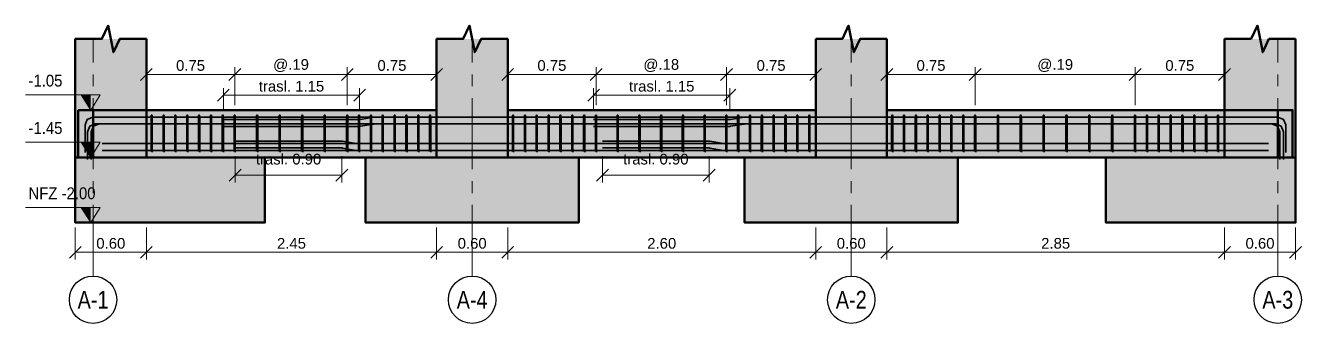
# Model space of a CAD drawing. Header units: metres. Extents: x -2 to 410, y -3 to 21.
# Drawn here: x 399.43 to 410.2, y -2.85 to -0.34 of the extents above; entities that cross this region are included whole.
import ezdxf
from ezdxf.enums import TextEntityAlignment as Align

# ---------------------------------------------------------------- set-up
doc = ezdxf.new("R2010")
doc.units = ezdxf.units.M
doc.linetypes.add('EJE50', pattern=[0.875, 0.6, -0.1, 0.075, -0.1])
for name, color, linetype, lineweight in [('E-ACERO', 1, 'Continuous', 35), ('E-CORTE', 7, 'Continuous', 50), ('E-CORTE-ACH', 254, 'Continuous', 0), ('E-COTA', 7, 'Continuous', 13), ('E-EJES', 1, 'Continuous', 18), ('E-EJES-ID', 7, 'Continuous', 25), ('E-NIVEL', 7, 'Continuous', 18)]:
    doc.layers.add(name, color=color, linetype=linetype, lineweight=lineweight)
doc.styles.add('ARIAL', font='arial.ttf')
doc.dimstyles.new('COTA50', dxfattribs={"dimtxt": 0.09, "dimasz": 0.06, "dimexe": 0.06, "dimexo": 0.04, "dimgap": 0.03, "dimtad": 1, "dimzin": 0, "dimdsep": 46, "dimtxsty": 'ARIAL', "dimtsz": 0.05, "dimcen": 2.5, "dimclrd": 7, "dimclre": 7, "dimclrt": 7, "dimazin": 3, "dimtfac": 1, "dimtmove": 2, "dimatfit": 3, "dimlwd": 13, "dimlwe": 13})

msp = doc.modelspace()

# ---------------------------------------------------------------- hatches: boundary and pattern name
at = {"layer": 'E-CORTE-ACH'}
for points in [[(400.45, -1.45), (400.3, -1.45), (400, -1.45), (399.85, -1.45), (399.85, -0.45), (400.45, -0.45), (400.45, -0.725)], [(402.9, -0.725), (402.9, -0.45), (403.5, -0.45), (403.5, -0.725), (403.5, -1.45), (403.4205, -1.45), (403.0932, -1.45), (402.9795, -1.45), (402.9, -1.45)], [(406.1, -0.725), (406.1, -0.45), (406.7, -0.45), (406.7, -0.725), (406.7, -1.45), (406.6205, -1.45), (406.5068, -1.45), (406.1795, -1.45), (406.1, -1.45)], [(409.55, -0.725), (409.55, -0.45), (410.15, -0.45), (410.15, -1.0875), (410.15, -1.45), (410, -1.45), (409.7, -1.45), (409.55, -1.45)], [(399.875, -1.05), (400, -1.05), (400, -1.45), (399.875, -1.45)], [(400, -1.45), (400, -1.25), (400, -1.05), (401.45, -1.05), (402.9, -1.05), (402.9, -1.25), (402.9, -1.45), (401.45, -1.45)], [(403.5, -1.45), (403.5, -1.25), (403.5, -1.05), (404.8, -1.05), (406.1, -1.05), (406.1, -1.25), (406.1, -1.45), (404.8, -1.45)], [(406.7, -1.45), (406.7, -1.25), (406.7, -1.05), (408.35, -1.05), (410, -1.05), (410, -1.25), (410, -1.45), (408.35, -1.45)], [(410, -1.05), (410.125, -1.05), (410.125, -1.45), (410, -1.45)], [(399.85, -1.5016), (399.85, -1.45), (401.3, -1.45), (401.45, -1.45), (401.45, -1.9484), (401.45, -2), (401.3, -2), (399.85, -2)], [(402.3, -1.4958), (402.3, -1.45), (403.95, -1.45), (404.1, -1.45), (404.1, -1.9542), (404.1, -2), (403.95, -2), (402.3, -2)], [(405.5, -1.4958), (405.5, -1.45), (405.65, -1.45), (407.3, -1.45), (407.3, -1.9542), (407.3, -2), (405.65, -2), (405.5, -2)], [(408.55, -1.5016), (408.55, -1.45), (410, -1.45), (410.15, -1.45), (410.15, -1.9484), (410.15, -2), (410, -2), (408.55, -2)]]:
    msp.add_hatch(color=256, dxfattribs=at).paths.add_polyline_path(points)
at = {"layer": 'E-NIVEL'}
for points in [[(399.98, -1.05), (399.9, -0.922), (399.98, -0.922)], [(399.98, -1.45), (399.9, -1.322), (399.98, -1.322)], [(399.98, -2), (399.9, -1.872), (399.98, -1.872)]]:
    msp.add_hatch(color=7, dxfattribs=at).paths.add_polyline_path(points)

# ---------------------------------------------------------------- linework, layer by layer
at = {"layer": 'E-ACERO'}
for points in [[(399.9321, -1.409), (399.9321, -1.1757), (399.9516, -1.1286), (399.9988, -1.1091), (402.25, -1.1091)], [(399.9321, -1.409), (399.9321, -1.1757), (399.9516, -1.1286), (399.9988, -1.1091), (405.375, -1.1091)], [(399.9521, -1.467), (399.9521, -1.2337), (399.9716, -1.1866), (400.0188, -1.1671), (402.25, -1.1671)], [(399.9841, -1.467), (399.9841, -1.2337), (400.0036, -1.1866), (400.0508, -1.1671), (405.375, -1.1671)], [(400.5, -1.3107), (400.5, -1.1186), (400.4996, -1.1017), (400.4986, -1.0948), (400.4919, -1.0948), (400.4909, -1.1017), (400.4905, -1.1186), (400.4905, -1.3396)], [(400.6, -1.3107), (400.6, -1.1186), (400.5996, -1.1017), (400.5986, -1.0948), (400.5919, -1.0948), (400.5909, -1.1017), (400.5905, -1.1186), (400.5905, -1.3396)], [(400.7, -1.3107), (400.7, -1.1186), (400.6996, -1.1017), (400.6986, -1.0948), (400.6919, -1.0948), (400.6909, -1.1017), (400.6905, -1.1186), (400.6905, -1.3396)], [(400.8, -1.3107), (400.8, -1.1186), (400.7996, -1.1017), (400.7986, -1.0948), (400.7919, -1.0948), (400.7909, -1.1017), (400.7905, -1.1186), (400.7905, -1.3396)], [(400.9, -1.3107), (400.9, -1.1186), (400.8996, -1.1017), (400.8986, -1.0948), (400.8919, -1.0948), (400.8909, -1.1017), (400.8905, -1.1186), (400.8905, -1.3396)], [(401, -1.3107), (401, -1.1186), (400.9996, -1.1017), (400.9986, -1.0948), (400.9919, -1.0948), (400.9909, -1.1017), (400.9905, -1.1186), (400.9905, -1.3396)], [(401.1, -1.3107), (401.1, -1.1186), (401.0996, -1.1017), (401.0986, -1.0948), (401.0919, -1.0948), (401.0909, -1.1017), (401.0905, -1.1186), (401.0905, -1.3396)], [(401.1, -1.1301), (402.2445, -1.1301), (402.25, -1.1299), (402.2554, -1.1292), (402.3709, -1.11), (402.3763, -1.1093), (402.3818, -1.1091), (410.0012, -1.1091), (410.0484, -1.1286), (410.0679, -1.1757), (410.0679, -1.409)], [(401.1, -1.1881), (402.2445, -1.1881), (402.25, -1.1879), (402.2554, -1.1872), (402.3709, -1.168), (402.3763, -1.1673), (402.3818, -1.1671), (409.9812, -1.1671), (410.0284, -1.1866), (410.0479, -1.2337), (410.0479, -1.467)], [(401.2, -1.3107), (401.2, -1.1186), (401.1996, -1.1017), (401.1986, -1.0948), (401.1919, -1.0948), (401.1909, -1.1017), (401.1905, -1.1186), (401.1905, -1.3396)], [(401.39, -1.3107), (401.39, -1.1186), (401.3896, -1.1017), (401.3886, -1.0948), (401.3819, -1.0948), (401.3809, -1.1017), (401.3805, -1.1186), (401.3805, -1.3396)], [(401.58, -1.3107), (401.58, -1.1186), (401.5796, -1.1017), (401.5786, -1.0948), (401.5719, -1.0948), (401.5709, -1.1017), (401.5705, -1.1186), (401.5705, -1.3396)], [(401.77, -1.3107), (401.77, -1.1186), (401.7696, -1.1017), (401.7686, -1.0948), (401.7619, -1.0948), (401.7609, -1.1017), (401.7605, -1.1186), (401.7605, -1.3396)], [(401.96, -1.3107), (401.96, -1.1186), (401.9596, -1.1017), (401.9586, -1.0948), (401.9519, -1.0948), (401.9509, -1.1017), (401.9505, -1.1186), (401.9505, -1.3396)], [(402.15, -1.3107), (402.15, -1.1186), (402.1496, -1.1017), (402.1486, -1.0948), (402.1419, -1.0948), (402.1409, -1.1017), (402.1405, -1.1186), (402.1405, -1.3396)], [(402.25, -1.3107), (402.25, -1.1186), (402.2496, -1.1017), (402.2486, -1.0948), (402.2419, -1.0948), (402.2409, -1.1017), (402.2405, -1.1186), (402.2405, -1.3396)], [(402.35, -1.3107), (402.35, -1.1186), (402.3496, -1.1017), (402.3486, -1.0948), (402.3419, -1.0948), (402.3409, -1.1017), (402.3405, -1.1186), (402.3405, -1.3396)], [(402.45, -1.3107), (402.45, -1.1186), (402.4496, -1.1017), (402.4486, -1.0948), (402.4419, -1.0948), (402.4409, -1.1017), (402.4405, -1.1186), (402.4405, -1.3396)], [(402.55, -1.3107), (402.55, -1.1186), (402.5496, -1.1017), (402.5486, -1.0948), (402.5419, -1.0948), (402.5409, -1.1017), (402.5405, -1.1186), (402.5405, -1.3396)], [(402.65, -1.3107), (402.65, -1.1186), (402.6496, -1.1017), (402.6486, -1.0948), (402.6419, -1.0948), (402.6409, -1.1017), (402.6405, -1.1186), (402.6405, -1.3396)], [(402.75, -1.3107), (402.75, -1.1186), (402.7496, -1.1017), (402.7486, -1.0948), (402.7419, -1.0948), (402.7409, -1.1017), (402.7405, -1.1186), (402.7405, -1.3396)], [(402.85, -1.3107), (402.85, -1.1186), (402.8496, -1.1017), (402.8486, -1.0948), (402.8419, -1.0948), (402.8409, -1.1017), (402.8405, -1.1186), (402.8405, -1.3396)], [(403.55, -1.3107), (403.55, -1.1186), (403.5496, -1.1017), (403.5486, -1.0948), (403.5419, -1.0948), (403.5409, -1.1017), (403.5405, -1.1186), (403.5405, -1.3396)], [(403.65, -1.3107), (403.65, -1.1186), (403.6496, -1.1017), (403.6486, -1.0948), (403.6419, -1.0948), (403.6409, -1.1017), (403.6405, -1.1186), (403.6405, -1.3396)], [(403.75, -1.3107), (403.75, -1.1186), (403.7496, -1.1017), (403.7486, -1.0948), (403.7419, -1.0948), (403.7409, -1.1017), (403.7405, -1.1186), (403.7405, -1.3396)], [(403.85, -1.3107), (403.85, -1.1186), (403.8496, -1.1017), (403.8486, -1.0948), (403.8419, -1.0948), (403.8409, -1.1017), (403.8405, -1.1186), (403.8405, -1.3396)], [(403.95, -1.3107), (403.95, -1.1186), (403.9496, -1.1017), (403.9486, -1.0948), (403.9419, -1.0948), (403.9409, -1.1017), (403.9405, -1.1186), (403.9405, -1.3396)], [(404.05, -1.3107), (404.05, -1.1186), (404.0496, -1.1017), (404.0486, -1.0948), (404.0419, -1.0948), (404.0409, -1.1017), (404.0405, -1.1186), (404.0405, -1.3396)], [(404.15, -1.3107), (404.15, -1.1186), (404.1496, -1.1017), (404.1486, -1.0948), (404.1419, -1.0948), (404.1409, -1.1017), (404.1405, -1.1186), (404.1405, -1.3396)], [(404.225, -1.1301), (405.3695, -1.1301), (405.375, -1.1299), (405.3804, -1.1292), (405.4959, -1.11), (405.5013, -1.1093), (405.5068, -1.1091), (410.0012, -1.1091), (410.0484, -1.1286), (410.0679, -1.1757), (410.0679, -1.409)], [(404.225, -1.1881), (405.3695, -1.1881), (405.375, -1.1879), (405.3804, -1.1872), (405.4959, -1.168), (405.5013, -1.1673), (405.5068, -1.1671), (409.9492, -1.1671), (409.9964, -1.1866), (410.0159, -1.2337), (410.0159, -1.467)], [(404.25, -1.3107), (404.25, -1.1186), (404.2496, -1.1017), (404.2486, -1.0948), (404.2419, -1.0948), (404.2409, -1.1017), (404.2405, -1.1186), (404.2405, -1.3396)], [(404.4333, -1.3107), (404.4333, -1.1186), (404.4329, -1.1017), (404.4319, -1.0948), (404.4252, -1.0948), (404.4242, -1.1017), (404.4238, -1.1186), (404.4238, -1.3396)], [(404.6167, -1.3107), (404.6167, -1.1186), (404.6163, -1.1017), (404.6153, -1.0948), (404.6086, -1.0948), (404.6076, -1.1017), (404.6071, -1.1186), (404.6071, -1.3396)], [(404.8, -1.3107), (404.8, -1.1186), (404.7996, -1.1017), (404.7986, -1.0948), (404.7919, -1.0948), (404.7909, -1.1017), (404.7905, -1.1186), (404.7905, -1.3396)], [(404.9833, -1.3107), (404.9833, -1.1186), (404.9829, -1.1017), (404.9819, -1.0948), (404.9752, -1.0948), (404.9742, -1.1017), (404.9738, -1.1186), (404.9738, -1.3396)], [(405.1667, -1.3107), (405.1667, -1.1186), (405.1663, -1.1017), (405.1653, -1.0948), (405.1586, -1.0948), (405.1576, -1.1017), (405.1571, -1.1186), (405.1571, -1.3396)], [(405.35, -1.3107), (405.35, -1.1186), (405.3496, -1.1017), (405.3486, -1.0948), (405.3419, -1.0948), (405.3409, -1.1017), (405.3405, -1.1186), (405.3405, -1.3396)], [(405.45, -1.3107), (405.45, -1.1186), (405.4496, -1.1017), (405.4486, -1.0948), (405.4419, -1.0948), (405.4409, -1.1017), (405.4405, -1.1186), (405.4405, -1.3396)], [(405.55, -1.3107), (405.55, -1.1186), (405.5496, -1.1017), (405.5486, -1.0948), (405.5419, -1.0948), (405.5409, -1.1017), (405.5405, -1.1186), (405.5405, -1.3396)], [(405.65, -1.3107), (405.65, -1.1186), (405.6496, -1.1017), (405.6486, -1.0948), (405.6419, -1.0948), (405.6409, -1.1017), (405.6405, -1.1186), (405.6405, -1.3396)], [(405.75, -1.3107), (405.75, -1.1186), (405.7496, -1.1017), (405.7486, -1.0948), (405.7419, -1.0948), (405.7409, -1.1017), (405.7405, -1.1186), (405.7405, -1.3396)], [(405.85, -1.3107), (405.85, -1.1186), (405.8496, -1.1017), (405.8486, -1.0948), (405.8419, -1.0948), (405.8409, -1.1017), (405.8405, -1.1186), (405.8405, -1.3396)], [(405.95, -1.3107), (405.95, -1.1186), (405.9496, -1.1017), (405.9486, -1.0948), (405.9419, -1.0948), (405.9409, -1.1017), (405.9405, -1.1186), (405.9405, -1.3396)], [(406.05, -1.3107), (406.05, -1.1186), (406.0496, -1.1017), (406.0486, -1.0948), (406.0419, -1.0948), (406.0409, -1.1017), (406.0405, -1.1186), (406.0405, -1.3396)], [(406.75, -1.3107), (406.75, -1.1186), (406.7496, -1.1017), (406.7486, -1.0948), (406.7419, -1.0948), (406.7409, -1.1017), (406.7405, -1.1186), (406.7405, -1.3396)], [(406.85, -1.3107), (406.85, -1.1186), (406.8496, -1.1017), (406.8486, -1.0948), (406.8419, -1.0948), (406.8409, -1.1017), (406.8405, -1.1186), (406.8405, -1.3396)], [(406.95, -1.3107), (406.95, -1.1186), (406.9496, -1.1017), (406.9486, -1.0948), (406.9419, -1.0948), (406.9409, -1.1017), (406.9405, -1.1186), (406.9405, -1.3396)], [(407.05, -1.3107), (407.05, -1.1186), (407.0496, -1.1017), (407.0486, -1.0948), (407.0419, -1.0948), (407.0409, -1.1017), (407.0405, -1.1186), (407.0405, -1.3396)], [(407.15, -1.3107), (407.15, -1.1186), (407.1496, -1.1017), (407.1486, -1.0948), (407.1419, -1.0948), (407.1409, -1.1017), (407.1405, -1.1186), (407.1405, -1.3396)], [(407.25, -1.3107), (407.25, -1.1186), (407.2496, -1.1017), (407.2486, -1.0948), (407.2419, -1.0948), (407.2409, -1.1017), (407.2405, -1.1186), (407.2405, -1.3396)], [(407.35, -1.3107), (407.35, -1.1186), (407.3496, -1.1017), (407.3486, -1.0948), (407.3419, -1.0948), (407.3409, -1.1017), (407.3405, -1.1186), (407.3405, -1.3396)], [(407.45, -1.3107), (407.45, -1.1186), (407.4496, -1.1017), (407.4486, -1.0948), (407.4419, -1.0948), (407.4409, -1.1017), (407.4405, -1.1186), (407.4405, -1.3396)], [(407.6429, -1.3107), (407.6429, -1.1186), (407.6424, -1.1017), (407.6414, -1.0948), (407.6347, -1.0948), (407.6337, -1.1017), (407.6333, -1.1186), (407.6333, -1.3396)], [(407.8357, -1.3107), (407.8357, -1.1186), (407.8353, -1.1017), (407.8343, -1.0948), (407.8276, -1.0948), (407.8266, -1.1017), (407.8262, -1.1186), (407.8262, -1.3396)], [(408.0286, -1.3107), (408.0286, -1.1186), (408.0282, -1.1017), (408.0272, -1.0948), (408.0205, -1.0948), (408.0195, -1.1017), (408.019, -1.1186), (408.019, -1.3396)], [(408.2214, -1.3107), (408.2214, -1.1186), (408.221, -1.1017), (408.22, -1.0948), (408.2133, -1.0948), (408.2123, -1.1017), (408.2119, -1.1186), (408.2119, -1.3396)], [(408.4143, -1.3107), (408.4143, -1.1186), (408.4139, -1.1017), (408.4129, -1.0948), (408.4062, -1.0948), (408.4052, -1.1017), (408.4048, -1.1186), (408.4048, -1.3396)], [(408.6071, -1.3107), (408.6071, -1.1186), (408.6067, -1.1017), (408.6057, -1.0948), (408.599, -1.0948), (408.598, -1.1017), (408.5976, -1.1186), (408.5976, -1.3396)], [(408.8, -1.3107), (408.8, -1.1186), (408.7996, -1.1017), (408.7986, -1.0948), (408.7919, -1.0948), (408.7909, -1.1017), (408.7905, -1.1186), (408.7905, -1.3396)], [(408.9, -1.3107), (408.9, -1.1186), (408.8996, -1.1017), (408.8986, -1.0948), (408.8919, -1.0948), (408.8909, -1.1017), (408.8905, -1.1186), (408.8905, -1.3396)], [(409, -1.3107), (409, -1.1186), (408.9996, -1.1017), (408.9986, -1.0948), (408.9919, -1.0948), (408.9909, -1.1017), (408.9905, -1.1186), (408.9905, -1.3396)], [(409.1, -1.3107), (409.1, -1.1186), (409.0996, -1.1017), (409.0986, -1.0948), (409.0919, -1.0948), (409.0909, -1.1017), (409.0905, -1.1186), (409.0905, -1.3396)], [(409.2, -1.3107), (409.2, -1.1186), (409.1996, -1.1017), (409.1986, -1.0948), (409.1919, -1.0948), (409.1909, -1.1017), (409.1905, -1.1186), (409.1905, -1.3396)], [(409.3, -1.3107), (409.3, -1.1186), (409.2996, -1.1017), (409.2986, -1.0948), (409.2919, -1.0948), (409.2909, -1.1017), (409.2905, -1.1186), (409.2905, -1.3396)], [(409.4, -1.3107), (409.4, -1.1186), (409.3996, -1.1017), (409.3986, -1.0948), (409.3919, -1.0948), (409.3909, -1.1017), (409.3905, -1.1186), (409.3905, -1.3396)], [(409.5, -1.3107), (409.5, -1.1186), (409.4996, -1.1017), (409.4986, -1.0948), (409.4919, -1.0948), (409.4909, -1.1017), (409.4905, -1.1186), (409.4905, -1.3396)], [(400.0772, -1.333), (405.2, -1.333)], [(400.0772, -1.333), (402.1, -1.333)], [(400.0772, -1.391), (402.1, -1.391)], [(400.0772, -1.391), (405.2, -1.391)], [(400.0772, -1.391), (402.1, -1.391)], [(400.4905, -1.3396), (400.4905, -1.3767)], [(400.4905, -1.3767), (400.4905, -1.3935)], [(400.4905, -1.3935), (400.4905, -1.3987)], [(400.5, -1.3107), (400.5, -1.3646)], [(400.5, -1.3646), (400.5, -1.3814)], [(400.5, -1.3814), (400.5, -1.3905)], [(400.5, -1.3905), (400.5, -1.3983)], [(400.5, -1.3983), (400.5, -1.4052)], [(400.5905, -1.3396), (400.5905, -1.3767)], [(400.5905, -1.3767), (400.5905, -1.3935)], [(400.5905, -1.3935), (400.5905, -1.3987)], [(400.6, -1.3107), (400.6, -1.3646)], [(400.6, -1.3646), (400.6, -1.3814)], [(400.6, -1.3814), (400.6, -1.3905)], [(400.6, -1.3905), (400.6, -1.3983)], [(400.6, -1.3983), (400.6, -1.4052)], [(400.6905, -1.3396), (400.6905, -1.3767)], [(400.6905, -1.3767), (400.6905, -1.3935)], [(400.6905, -1.3935), (400.6905, -1.3987)], [(400.7, -1.3107), (400.7, -1.3646)], [(400.7, -1.3646), (400.7, -1.3814)], [(400.7, -1.3814), (400.7, -1.3905)], [(400.7, -1.3905), (400.7, -1.3983)], [(400.7, -1.3983), (400.7, -1.4052)], [(400.7905, -1.3396), (400.7905, -1.3767)], [(400.7905, -1.3767), (400.7905, -1.3935)], [(400.7905, -1.3935), (400.7905, -1.3987)], [(400.8, -1.3107), (400.8, -1.3646)], [(400.8, -1.3646), (400.8, -1.3814)], [(400.8, -1.3814), (400.8, -1.3905)], [(400.8, -1.3905), (400.8, -1.3983)], [(400.8, -1.3983), (400.8, -1.4052)], [(400.8905, -1.3396), (400.8905, -1.3767)], [(400.8905, -1.3767), (400.8905, -1.3935)], [(400.8905, -1.3935), (400.8905, -1.3987)], [(400.9, -1.3107), (400.9, -1.3646)], [(400.9, -1.3646), (400.9, -1.3814)], [(400.9, -1.3814), (400.9, -1.3905)], [(400.9, -1.3905), (400.9, -1.3983)], [(400.9, -1.3983), (400.9, -1.4052)], [(400.9905, -1.3396), (400.9905, -1.3767)], [(400.9905, -1.3767), (400.9905, -1.3935)], [(400.9905, -1.3935), (400.9905, -1.3987)], [(401, -1.3107), (401, -1.3646)], [(401, -1.3646), (401, -1.3814)], [(401, -1.3814), (401, -1.3905)], [(401, -1.3905), (401, -1.3983)], [(401, -1.3983), (401, -1.4052)], [(401.0905, -1.3396), (401.0905, -1.3767)], [(401.0905, -1.3767), (401.0905, -1.3935)], [(401.0905, -1.3935), (401.0905, -1.3987)], [(401.1, -1.3107), (401.1, -1.3646)], [(401.1, -1.3646), (401.1, -1.3814)], [(401.1, -1.3814), (401.1, -1.3905)], [(401.1, -1.3905), (401.1, -1.3983)], [(401.1, -1.3983), (401.1, -1.4052)], [(401.1905, -1.3396), (401.1905, -1.3767)], [(401.1905, -1.3767), (401.1905, -1.3935)], [(401.1905, -1.3935), (401.1905, -1.3987)], [(401.2, -1.3107), (401.2, -1.3646)], [(401.2, -1.3119), (402.0945, -1.3119), (402.1, -1.3121), (402.1054, -1.3128), (402.2209, -1.332), (402.2263, -1.3327), (402.2318, -1.333), (409.9228, -1.333)], [(401.2, -1.3646), (401.2, -1.3814)], [(401.2, -1.3699), (402.0945, -1.3699), (402.1, -1.3701), (402.1054, -1.3708), (402.2209, -1.39), (402.2263, -1.3907), (402.2318, -1.391), (409.9228, -1.391)], [(401.2, -1.3699), (402.0945, -1.3699), (402.1, -1.3701), (402.1054, -1.3708), (402.2209, -1.39), (402.2263, -1.3907), (402.2318, -1.391), (409.9228, -1.391)], [(401.2, -1.3814), (401.2, -1.3905)], [(401.2, -1.3905), (401.2, -1.3983)], [(401.2, -1.3983), (401.2, -1.4052)], [(401.3805, -1.3396), (401.3805, -1.3767)], [(401.3805, -1.3767), (401.3805, -1.3935)], [(401.3805, -1.3935), (401.3805, -1.3987)], [(401.39, -1.3107), (401.39, -1.3646)], [(401.39, -1.3646), (401.39, -1.3814)], [(401.39, -1.3814), (401.39, -1.3905)], [(401.39, -1.3905), (401.39, -1.3983)], [(401.39, -1.3983), (401.39, -1.4052)], [(401.5705, -1.3396), (401.5705, -1.3767)], [(401.5705, -1.3767), (401.5705, -1.3935)], [(401.5705, -1.3935), (401.5705, -1.3987)], [(401.58, -1.3107), (401.58, -1.3646)], [(401.58, -1.3646), (401.58, -1.3814)], [(401.58, -1.3814), (401.58, -1.3905)], [(401.58, -1.3905), (401.58, -1.3983)], [(401.58, -1.3983), (401.58, -1.4052)], [(401.7605, -1.3396), (401.7605, -1.3767)], [(401.7605, -1.3767), (401.7605, -1.3935)], [(401.7605, -1.3935), (401.7605, -1.3987)], [(401.77, -1.3107), (401.77, -1.3646)], [(401.77, -1.3646), (401.77, -1.3814)], [(401.77, -1.3814), (401.77, -1.3905)], [(401.77, -1.3905), (401.77, -1.3983)], [(401.77, -1.3983), (401.77, -1.4052)], [(401.9505, -1.3396), (401.9505, -1.3767)], [(401.9505, -1.3767), (401.9505, -1.3935)], [(401.9505, -1.3935), (401.9505, -1.3987)], [(401.96, -1.3107), (401.96, -1.3646)], [(401.96, -1.3646), (401.96, -1.3814)], [(401.96, -1.3814), (401.96, -1.3905)], [(401.96, -1.3905), (401.96, -1.3983)], [(401.96, -1.3983), (401.96, -1.4052)], [(402.1405, -1.3396), (402.1405, -1.3767)], [(402.1405, -1.3767), (402.1405, -1.3935)], [(402.1405, -1.3935), (402.1405, -1.3987)], [(402.15, -1.3107), (402.15, -1.3646)], [(402.15, -1.3646), (402.15, -1.3814)], [(402.15, -1.3814), (402.15, -1.3905)], [(402.15, -1.3905), (402.15, -1.3983)], [(402.15, -1.3983), (402.15, -1.4052)], [(402.2405, -1.3396), (402.2405, -1.3767)], [(402.2405, -1.3767), (402.2405, -1.3935)], [(402.2405, -1.3935), (402.2405, -1.3987)], [(402.25, -1.3107), (402.25, -1.3646)], [(402.25, -1.3646), (402.25, -1.3814)], [(402.25, -1.3814), (402.25, -1.3905)], [(402.25, -1.3905), (402.25, -1.3983)], [(402.25, -1.3983), (402.25, -1.4052)], [(402.3405, -1.3396), (402.3405, -1.3767)], [(402.3405, -1.3767), (402.3405, -1.3935)], [(402.3405, -1.3935), (402.3405, -1.3987)], [(402.35, -1.3107), (402.35, -1.3646)], [(402.35, -1.3646), (402.35, -1.3814)], [(402.35, -1.3814), (402.35, -1.3905)], [(402.35, -1.3905), (402.35, -1.3983)], [(402.35, -1.3983), (402.35, -1.4052)], [(402.4405, -1.3396), (402.4405, -1.3767)], [(402.4405, -1.3767), (402.4405, -1.3935)], [(402.4405, -1.3935), (402.4405, -1.3987)], [(402.45, -1.3107), (402.45, -1.3646)], [(402.45, -1.3646), (402.45, -1.3814)], [(402.45, -1.3814), (402.45, -1.3905)], [(402.45, -1.3905), (402.45, -1.3983)], [(402.45, -1.3983), (402.45, -1.4052)], [(402.5405, -1.3396), (402.5405, -1.3767)], [(402.5405, -1.3767), (402.5405, -1.3935)], [(402.5405, -1.3935), (402.5405, -1.3987)], [(402.55, -1.3107), (402.55, -1.3646)], [(402.55, -1.3646), (402.55, -1.3814)], [(402.55, -1.3814), (402.55, -1.3905)], [(402.55, -1.3905), (402.55, -1.3983)], [(402.55, -1.3983), (402.55, -1.4052)], [(402.6405, -1.3396), (402.6405, -1.3767)], [(402.6405, -1.3767), (402.6405, -1.3935)], [(402.6405, -1.3935), (402.6405, -1.3987)], [(402.65, -1.3107), (402.65, -1.3646)], [(402.65, -1.3646), (402.65, -1.3814)], [(402.65, -1.3814), (402.65, -1.3905)], [(402.65, -1.3905), (402.65, -1.3983)], [(402.65, -1.3983), (402.65, -1.4052)], [(402.7405, -1.3396), (402.7405, -1.3767)], [(402.7405, -1.3767), (402.7405, -1.3935)], [(402.7405, -1.3935), (402.7405, -1.3987)], [(402.75, -1.3107), (402.75, -1.3646)], [(402.75, -1.3646), (402.75, -1.3814)], [(402.75, -1.3814), (402.75, -1.3905)], [(402.75, -1.3905), (402.75, -1.3983)], [(402.75, -1.3983), (402.75, -1.4052)], [(402.8405, -1.3396), (402.8405, -1.3767)], [(402.8405, -1.3767), (402.8405, -1.3935)], [(402.8405, -1.3935), (402.8405, -1.3987)], [(402.85, -1.3107), (402.85, -1.3646)], [(402.85, -1.3646), (402.85, -1.3814)], [(402.85, -1.3814), (402.85, -1.3905)], [(402.85, -1.3905), (402.85, -1.3983)], [(402.85, -1.3983), (402.85, -1.4052)], [(403.5405, -1.3396), (403.5405, -1.3767)], [(403.5405, -1.3767), (403.5405, -1.3935)], [(403.5405, -1.3935), (403.5405, -1.3987)], [(403.55, -1.3107), (403.55, -1.3646)], [(403.55, -1.3646), (403.55, -1.3814)], [(403.55, -1.3814), (403.55, -1.3905)], [(403.55, -1.3905), (403.55, -1.3983)], [(403.55, -1.3983), (403.55, -1.4052)], [(403.6405, -1.3396), (403.6405, -1.3767)], [(403.6405, -1.3767), (403.6405, -1.3935)], [(403.6405, -1.3935), (403.6405, -1.3987)], [(403.65, -1.3107), (403.65, -1.3646)], [(403.65, -1.3646), (403.65, -1.3814)], [(403.65, -1.3814), (403.65, -1.3905)], [(403.65, -1.3905), (403.65, -1.3983)], [(403.65, -1.3983), (403.65, -1.4052)], [(403.7405, -1.3396), (403.7405, -1.3767)], [(403.7405, -1.3767), (403.7405, -1.3935)], [(403.7405, -1.3935), (403.7405, -1.3987)], [(403.75, -1.3107), (403.75, -1.3646)], [(403.75, -1.3646), (403.75, -1.3814)], [(403.75, -1.3814), (403.75, -1.3905)], [(403.75, -1.3905), (403.75, -1.3983)], [(403.75, -1.3983), (403.75, -1.4052)], [(403.8405, -1.3396), (403.8405, -1.3767)], [(403.8405, -1.3767), (403.8405, -1.3935)], [(403.8405, -1.3935), (403.8405, -1.3987)], [(403.85, -1.3107), (403.85, -1.3646)], [(403.85, -1.3646), (403.85, -1.3814)], [(403.85, -1.3814), (403.85, -1.3905)], [(403.85, -1.3905), (403.85, -1.3983)], [(403.85, -1.3983), (403.85, -1.4052)], [(403.9405, -1.3396), (403.9405, -1.3767)], [(403.9405, -1.3767), (403.9405, -1.3935)], [(403.9405, -1.3935), (403.9405, -1.3987)], [(403.95, -1.3107), (403.95, -1.3646)], [(403.95, -1.3646), (403.95, -1.3814)], [(403.95, -1.3814), (403.95, -1.3905)], [(403.95, -1.3905), (403.95, -1.3983)], [(403.95, -1.3983), (403.95, -1.4052)], [(404.0405, -1.3396), (404.0405, -1.3767)], [(404.0405, -1.3767), (404.0405, -1.3935)], [(404.0405, -1.3935), (404.0405, -1.3987)], [(404.05, -1.3107), (404.05, -1.3646)], [(404.05, -1.3646), (404.05, -1.3814)], [(404.05, -1.3814), (404.05, -1.3905)], [(404.05, -1.3905), (404.05, -1.3983)], [(404.05, -1.3983), (404.05, -1.4052)], [(404.1405, -1.3396), (404.1405, -1.3767)], [(404.1405, -1.3767), (404.1405, -1.3935)], [(404.1405, -1.3935), (404.1405, -1.3987)], [(404.15, -1.3107), (404.15, -1.3646)], [(404.15, -1.3646), (404.15, -1.3814)], [(404.15, -1.3814), (404.15, -1.3905)], [(404.15, -1.3905), (404.15, -1.3983)], [(404.15, -1.3983), (404.15, -1.4052)], [(404.2405, -1.3396), (404.2405, -1.3767)], [(404.2405, -1.3767), (404.2405, -1.3935)], [(404.2405, -1.3935), (404.2405, -1.3987)], [(404.25, -1.3107), (404.25, -1.3646)], [(404.25, -1.3646), (404.25, -1.3814)], [(404.25, -1.3814), (404.25, -1.3905)], [(404.25, -1.3905), (404.25, -1.3983)], [(404.25, -1.3983), (404.25, -1.4052)], [(404.3, -1.3119), (405.1945, -1.3119), (405.2, -1.3121), (405.2054, -1.3128), (405.3209, -1.332), (405.3263, -1.3327), (405.3318, -1.333), (409.9228, -1.333)], [(404.3, -1.3699), (405.1945, -1.3699), (405.2, -1.3701), (405.2054, -1.3708), (405.3209, -1.39), (405.3263, -1.3907), (405.3318, -1.391), (409.9228, -1.391)], [(404.4238, -1.3396), (404.4238, -1.3767)], [(404.4238, -1.3767), (404.4238, -1.3935)], [(404.4238, -1.3935), (404.4238, -1.3987)], [(404.4333, -1.3107), (404.4333, -1.3646)], [(404.4333, -1.3646), (404.4333, -1.3814)], [(404.4333, -1.3814), (404.4333, -1.3905)], [(404.4333, -1.3905), (404.4333, -1.3983)], [(404.4333, -1.3983), (404.4333, -1.4052)], [(404.6071, -1.3396), (404.6071, -1.3767)], [(404.6071, -1.3767), (404.6071, -1.3935)], [(404.6071, -1.3935), (404.6071, -1.3987)], [(404.6167, -1.3107), (404.6167, -1.3646)], [(404.6167, -1.3646), (404.6167, -1.3814)], [(404.6167, -1.3814), (404.6167, -1.3905)], [(404.6167, -1.3905), (404.6167, -1.3983)], [(404.6167, -1.3983), (404.6167, -1.4052)], [(404.7905, -1.3396), (404.7905, -1.3767)], [(404.7905, -1.3767), (404.7905, -1.3935)], [(404.7905, -1.3935), (404.7905, -1.3987)], [(404.8, -1.3107), (404.8, -1.3646)], [(404.8, -1.3646), (404.8, -1.3814)], [(404.8, -1.3814), (404.8, -1.3905)], [(404.8, -1.3905), (404.8, -1.3983)], [(404.8, -1.3983), (404.8, -1.4052)], [(404.9738, -1.3396), (404.9738, -1.3767)], [(404.9738, -1.3767), (404.9738, -1.3935)], [(404.9738, -1.3935), (404.9738, -1.3987)], [(404.9833, -1.3107), (404.9833, -1.3646)], [(404.9833, -1.3646), (404.9833, -1.3814)], [(404.9833, -1.3814), (404.9833, -1.3905)], [(404.9833, -1.3905), (404.9833, -1.3983)], [(404.9833, -1.3983), (404.9833, -1.4052)], [(405.1571, -1.3396), (405.1571, -1.3767)], [(405.1571, -1.3767), (405.1571, -1.3935)], [(405.1571, -1.3935), (405.1571, -1.3987)], [(405.1667, -1.3107), (405.1667, -1.3646)], [(405.1667, -1.3646), (405.1667, -1.3814)], [(405.1667, -1.3814), (405.1667, -1.3905)], [(405.1667, -1.3905), (405.1667, -1.3983)], [(405.1667, -1.3983), (405.1667, -1.4052)], [(405.3405, -1.3396), (405.3405, -1.3767)], [(405.3405, -1.3767), (405.3405, -1.3935)], [(405.3405, -1.3935), (405.3405, -1.3987)], [(405.35, -1.3107), (405.35, -1.3646)], [(405.35, -1.3646), (405.35, -1.3814)], [(405.35, -1.3814), (405.35, -1.3905)], [(405.35, -1.3905), (405.35, -1.3983)], [(405.35, -1.3983), (405.35, -1.4052)], [(405.4405, -1.3396), (405.4405, -1.3767)], [(405.4405, -1.3767), (405.4405, -1.3935)], [(405.4405, -1.3935), (405.4405, -1.3987)], [(405.45, -1.3107), (405.45, -1.3646)], [(405.45, -1.3646), (405.45, -1.3814)], [(405.45, -1.3814), (405.45, -1.3905)], [(405.45, -1.3905), (405.45, -1.3983)], [(405.45, -1.3983), (405.45, -1.4052)], [(405.5405, -1.3396), (405.5405, -1.3767)], [(405.5405, -1.3767), (405.5405, -1.3935)], [(405.5405, -1.3935), (405.5405, -1.3987)], [(405.55, -1.3107), (405.55, -1.3646)], [(405.55, -1.3646), (405.55, -1.3814)], [(405.55, -1.3814), (405.55, -1.3905)], [(405.55, -1.3905), (405.55, -1.3983)], [(405.55, -1.3983), (405.55, -1.4052)], [(405.6405, -1.3396), (405.6405, -1.3767)], [(405.6405, -1.3767), (405.6405, -1.3935)], [(405.6405, -1.3935), (405.6405, -1.3987)], [(405.65, -1.3107), (405.65, -1.3646)], [(405.65, -1.3646), (405.65, -1.3814)], [(405.65, -1.3814), (405.65, -1.3905)], [(405.65, -1.3905), (405.65, -1.3983)], [(405.65, -1.3983), (405.65, -1.4052)], [(405.7405, -1.3396), (405.7405, -1.3767)], [(405.7405, -1.3767), (405.7405, -1.3935)], [(405.7405, -1.3935), (405.7405, -1.3987)], [(405.75, -1.3107), (405.75, -1.3646)], [(405.75, -1.3646), (405.75, -1.3814)], [(405.75, -1.3814), (405.75, -1.3905)], [(405.75, -1.3905), (405.75, -1.3983)], [(405.75, -1.3983), (405.75, -1.4052)], [(405.8405, -1.3396), (405.8405, -1.3767)], [(405.8405, -1.3767), (405.8405, -1.3935)], [(405.8405, -1.3935), (405.8405, -1.3987)], [(405.85, -1.3107), (405.85, -1.3646)], [(405.85, -1.3646), (405.85, -1.3814)], [(405.85, -1.3814), (405.85, -1.3905)], [(405.85, -1.3905), (405.85, -1.3983)], [(405.85, -1.3983), (405.85, -1.4052)], [(405.9405, -1.3396), (405.9405, -1.3767)], [(405.9405, -1.3767), (405.9405, -1.3935)], [(405.9405, -1.3935), (405.9405, -1.3987)], [(405.95, -1.3107), (405.95, -1.3646)], [(405.95, -1.3646), (405.95, -1.3814)], [(405.95, -1.3814), (405.95, -1.3905)], [(405.95, -1.3905), (405.95, -1.3983)], [(405.95, -1.3983), (405.95, -1.4052)], [(406.0405, -1.3396), (406.0405, -1.3767)], [(406.0405, -1.3767), (406.0405, -1.3935)], [(406.0405, -1.3935), (406.0405, -1.3987)], [(406.05, -1.3107), (406.05, -1.3646)], [(406.05, -1.3646), (406.05, -1.3814)], [(406.05, -1.3814), (406.05, -1.3905)], [(406.05, -1.3905), (406.05, -1.3983)], [(406.05, -1.3983), (406.05, -1.4052)], [(406.7405, -1.3396), (406.7405, -1.3767)], [(406.7405, -1.3767), (406.7405, -1.3935)], [(406.7405, -1.3935), (406.7405, -1.3987)], [(406.75, -1.3107), (406.75, -1.3646)], [(406.75, -1.3646), (406.75, -1.3814)], [(406.75, -1.3814), (406.75, -1.3905)], [(406.75, -1.3905), (406.75, -1.3983)], [(406.75, -1.3983), (406.75, -1.4052)], [(406.8405, -1.3396), (406.8405, -1.3767)], [(406.8405, -1.3767), (406.8405, -1.3935)], [(406.8405, -1.3935), (406.8405, -1.3987)], [(406.85, -1.3107), (406.85, -1.3646)], [(406.85, -1.3646), (406.85, -1.3814)], [(406.85, -1.3814), (406.85, -1.3905)], [(406.85, -1.3905), (406.85, -1.3983)], [(406.85, -1.3983), (406.85, -1.4052)], [(406.9405, -1.3396), (406.9405, -1.3767)], [(406.9405, -1.3767), (406.9405, -1.3935)], [(406.9405, -1.3935), (406.9405, -1.3987)], [(406.95, -1.3107), (406.95, -1.3646)], [(406.95, -1.3646), (406.95, -1.3814)], [(406.95, -1.3814), (406.95, -1.3905)], [(406.95, -1.3905), (406.95, -1.3983)], [(406.95, -1.3983), (406.95, -1.4052)], [(407.0405, -1.3396), (407.0405, -1.3767)], [(407.0405, -1.3767), (407.0405, -1.3935)], [(407.0405, -1.3935), (407.0405, -1.3987)], [(407.05, -1.3107), (407.05, -1.3646)], [(407.05, -1.3646), (407.05, -1.3814)], [(407.05, -1.3814), (407.05, -1.3905)], [(407.05, -1.3905), (407.05, -1.3983)], [(407.05, -1.3983), (407.05, -1.4052)], [(407.1405, -1.3396), (407.1405, -1.3767)], [(407.1405, -1.3767), (407.1405, -1.3935)], [(407.1405, -1.3935), (407.1405, -1.3987)], [(407.15, -1.3107), (407.15, -1.3646)], [(407.15, -1.3646), (407.15, -1.3814)], [(407.15, -1.3814), (407.15, -1.3905)], [(407.15, -1.3905), (407.15, -1.3983)], [(407.15, -1.3983), (407.15, -1.4052)], [(407.2405, -1.3396), (407.2405, -1.3767)], [(407.2405, -1.3767), (407.2405, -1.3935)], [(407.2405, -1.3935), (407.2405, -1.3987)], [(407.25, -1.3107), (407.25, -1.3646)], [(407.25, -1.3646), (407.25, -1.3814)], [(407.25, -1.3814), (407.25, -1.3905)], [(407.25, -1.3905), (407.25, -1.3983)], [(407.25, -1.3983), (407.25, -1.4052)], [(407.3405, -1.3396), (407.3405, -1.3767)], [(407.3405, -1.3767), (407.3405, -1.3935)], [(407.3405, -1.3935), (407.3405, -1.3987)], [(407.35, -1.3107), (407.35, -1.3646)], [(407.35, -1.3646), (407.35, -1.3814)], [(407.35, -1.3814), (407.35, -1.3905)], [(407.35, -1.3905), (407.35, -1.3983)], [(407.35, -1.3983), (407.35, -1.4052)], [(407.4405, -1.3396), (407.4405, -1.3767)], [(407.4405, -1.3767), (407.4405, -1.3935)], [(407.4405, -1.3935), (407.4405, -1.3987)], [(407.45, -1.3107), (407.45, -1.3646)], [(407.45, -1.3646), (407.45, -1.3814)], [(407.45, -1.3814), (407.45, -1.3905)], [(407.45, -1.3905), (407.45, -1.3983)], [(407.45, -1.3983), (407.45, -1.4052)], [(407.6333, -1.3396), (407.6333, -1.3767)], [(407.6333, -1.3767), (407.6333, -1.3935)], [(407.6333, -1.3935), (407.6333, -1.3987)], [(407.6429, -1.3107), (407.6429, -1.3646)], [(407.6429, -1.3646), (407.6429, -1.3814)], [(407.6429, -1.3814), (407.6429, -1.3905)], [(407.6429, -1.3905), (407.6429, -1.3983)], [(407.6429, -1.3983), (407.6429, -1.4052)], [(407.8262, -1.3396), (407.8262, -1.3767)], [(407.8262, -1.3767), (407.8262, -1.3935)], [(407.8262, -1.3935), (407.8262, -1.3987)], [(407.8357, -1.3107), (407.8357, -1.3646)], [(407.8357, -1.3646), (407.8357, -1.3814)], [(407.8357, -1.3814), (407.8357, -1.3905)], [(407.8357, -1.3905), (407.8357, -1.3983)], [(407.8357, -1.3983), (407.8357, -1.4052)], [(408.019, -1.3396), (408.019, -1.3767)], [(408.019, -1.3767), (408.019, -1.3935)], [(408.019, -1.3935), (408.019, -1.3987)], [(408.0286, -1.3107), (408.0286, -1.3646)], [(408.0286, -1.3646), (408.0286, -1.3814)], [(408.0286, -1.3814), (408.0286, -1.3905)], [(408.0286, -1.3905), (408.0286, -1.3983)], [(408.0286, -1.3983), (408.0286, -1.4052)], [(408.2119, -1.3396), (408.2119, -1.3767)], [(408.2119, -1.3767), (408.2119, -1.3935)], [(408.2119, -1.3935), (408.2119, -1.3987)], [(408.2214, -1.3107), (408.2214, -1.3646)], [(408.2214, -1.3646), (408.2214, -1.3814)], [(408.2214, -1.3814), (408.2214, -1.3905)], [(408.2214, -1.3905), (408.2214, -1.3983)], [(408.2214, -1.3983), (408.2214, -1.4052)], [(408.4048, -1.3396), (408.4048, -1.3767)], [(408.4048, -1.3767), (408.4048, -1.3935)], [(408.4048, -1.3935), (408.4048, -1.3987)], [(408.4143, -1.3107), (408.4143, -1.3646)], [(408.4143, -1.3646), (408.4143, -1.3814)], [(408.4143, -1.3814), (408.4143, -1.3905)], [(408.4143, -1.3905), (408.4143, -1.3983)], [(408.4143, -1.3983), (408.4143, -1.4052)], [(408.5976, -1.3396), (408.5976, -1.3767)], [(408.5976, -1.3767), (408.5976, -1.3935)], [(408.5976, -1.3935), (408.5976, -1.3987)], [(408.6071, -1.3107), (408.6071, -1.3646)], [(408.6071, -1.3646), (408.6071, -1.3814)], [(408.6071, -1.3814), (408.6071, -1.3905)], [(408.6071, -1.3905), (408.6071, -1.3983)], [(408.6071, -1.3983), (408.6071, -1.4052)], [(408.7905, -1.3396), (408.7905, -1.3767)], [(408.7905, -1.3767), (408.7905, -1.3935)], [(408.7905, -1.3935), (408.7905, -1.3987)], [(408.8, -1.3107), (408.8, -1.3646)], [(408.8, -1.3646), (408.8, -1.3814)], [(408.8, -1.3814), (408.8, -1.3905)], [(408.8, -1.3905), (408.8, -1.3983)], [(408.8, -1.3983), (408.8, -1.4052)], [(408.8905, -1.3396), (408.8905, -1.3767)], [(408.8905, -1.3767), (408.8905, -1.3935)], [(408.8905, -1.3935), (408.8905, -1.3987)], [(408.9, -1.3107), (408.9, -1.3646)], [(408.9, -1.3646), (408.9, -1.3814)], [(408.9, -1.3814), (408.9, -1.3905)], [(408.9, -1.3905), (408.9, -1.3983)], [(408.9, -1.3983), (408.9, -1.4052)], [(408.9905, -1.3396), (408.9905, -1.3767)], [(408.9905, -1.3767), (408.9905, -1.3935)], [(408.9905, -1.3935), (408.9905, -1.3987)], [(409, -1.3107), (409, -1.3646)], [(409, -1.3646), (409, -1.3814)], [(409, -1.3814), (409, -1.3905)], [(409, -1.3905), (409, -1.3983)], [(409, -1.3983), (409, -1.4052)], [(409.0905, -1.3396), (409.0905, -1.3767)], [(409.0905, -1.3767), (409.0905, -1.3935)], [(409.0905, -1.3935), (409.0905, -1.3987)], [(409.1, -1.3107), (409.1, -1.3646)], [(409.1, -1.3646), (409.1, -1.3814)], [(409.1, -1.3814), (409.1, -1.3905)], [(409.1, -1.3905), (409.1, -1.3983)], [(409.1, -1.3983), (409.1, -1.4052)], [(409.1905, -1.3396), (409.1905, -1.3767)], [(409.1905, -1.3767), (409.1905, -1.3935)], [(409.1905, -1.3935), (409.1905, -1.3987)], [(409.2, -1.3107), (409.2, -1.3646)], [(409.2, -1.3646), (409.2, -1.3814)], [(409.2, -1.3814), (409.2, -1.3905)], [(409.2, -1.3905), (409.2, -1.3983)], [(409.2, -1.3983), (409.2, -1.4052)], [(409.2905, -1.3396), (409.2905, -1.3767)], [(409.2905, -1.3767), (409.2905, -1.3935)], [(409.2905, -1.3935), (409.2905, -1.3987)], [(409.3, -1.3107), (409.3, -1.3646)], [(409.3, -1.3646), (409.3, -1.3814)], [(409.3, -1.3814), (409.3, -1.3905)], [(409.3, -1.3905), (409.3, -1.3983)], [(409.3, -1.3983), (409.3, -1.4052)], [(409.3905, -1.3396), (409.3905, -1.3767)], [(409.3905, -1.3767), (409.3905, -1.3935)], [(409.3905, -1.3935), (409.3905, -1.3987)], [(409.4, -1.3107), (409.4, -1.3646)], [(409.4, -1.3646), (409.4, -1.3814)], [(409.4, -1.3814), (409.4, -1.3905)], [(409.4, -1.3905), (409.4, -1.3983)], [(409.4, -1.3983), (409.4, -1.4052)], [(409.4905, -1.3396), (409.4905, -1.3767)], [(409.4905, -1.3767), (409.4905, -1.3935)], [(409.4905, -1.3935), (409.4905, -1.3987)], [(409.5, -1.3107), (409.5, -1.3646)], [(409.5, -1.3646), (409.5, -1.3814)], [(409.5, -1.3814), (409.5, -1.3905)], [(409.5, -1.3905), (409.5, -1.3983)], [(409.5, -1.3983), (409.5, -1.4052)]]:
    msp.add_lwpolyline(points, dxfattribs=at)
at = {"layer": 'E-CORTE'}
for points in [[(399.85, -0.4501), (400.075, -0.4501), (400.1275, -0.3376), (400.1725, -0.5626), (400.225, -0.4501), (400.45, -0.4501)], [(402.9, -0.4501), (403.125, -0.4501), (403.1775, -0.3376), (403.2225, -0.5626), (403.275, -0.4501), (403.5, -0.4501)], [(406.1, -0.4501), (406.325, -0.4501), (406.3775, -0.3376), (406.4225, -0.5626), (406.475, -0.4501), (406.7, -0.4501)], [(409.55, -0.4501), (409.775, -0.4501), (409.8275, -0.3376), (409.8725, -0.5626), (409.925, -0.4501), (410.15, -0.4501)], [(400.45, -1.45), (400.3, -1.45), (400, -1.45), (399.85, -1.45), (399.85, -0.4501)], [(400.45, -0.4501), (400.45, -0.725), (400.45, -1.45)], [(402.9, -0.725), (402.9, -0.4501)], [(403.5, -0.4501), (403.5, -0.725), (403.5, -1.45), (403.4205, -1.45), (403.0932, -1.45), (402.9795, -1.45), (402.9, -1.45), (402.9, -0.725)], [(406.1, -0.725), (406.1, -0.4501)], [(406.7, -0.4501), (406.7, -0.725), (406.7, -1.45), (406.6205, -1.45), (406.5068, -1.45), (406.1795, -1.45), (406.1, -1.45), (406.1, -0.725)], [(409.55, -0.725), (409.55, -0.4501)], [(410.15, -0.4501), (410.15, -1.0875), (410.15, -1.45), (410, -1.45), (409.7, -1.45), (409.55, -1.45), (409.55, -0.725)], [(399.875, -1.05), (400, -1.05), (400, -1.45), (399.875, -1.45), (399.875, -1.05)], [(400, -1.45), (400, -1.25), (400, -1.05), (401.45, -1.05), (402.9, -1.05), (402.9, -1.25), (402.9, -1.45), (401.45, -1.45), (400, -1.45)], [(403.5, -1.45), (403.5, -1.25), (403.5, -1.05), (404.8, -1.05), (406.1, -1.05), (406.1, -1.25), (406.1, -1.45), (404.8, -1.45), (403.5, -1.45)], [(406.7, -1.45), (406.7, -1.25), (406.7, -1.05), (408.35, -1.05), (410, -1.05), (410, -1.25), (410, -1.45), (408.35, -1.45), (406.7, -1.45)], [(410, -1.05), (410.125, -1.05), (410.125, -1.45), (410, -1.45), (410, -1.05)], [(399.85, -1.5016), (399.85, -1.45), (401.3, -1.45), (401.45, -1.45), (401.45, -1.9484), (401.45, -2), (401.3, -2), (399.85, -2), (399.85, -1.5016)], [(402.3, -1.4958), (402.3, -1.45), (403.95, -1.45), (404.1, -1.45), (404.1, -1.9542), (404.1, -2), (403.95, -2), (402.3, -2), (402.3, -1.4958)], [(405.5, -1.4958), (405.5, -1.45), (405.65, -1.45), (407.3, -1.45), (407.3, -1.9542), (407.3, -2), (405.65, -2), (405.5, -2), (405.5, -1.4958)], [(408.55, -1.5016), (408.55, -1.45), (410, -1.45), (410.15, -1.45), (410.15, -1.9484), (410.15, -2), (410, -2), (408.55, -2), (408.55, -1.5016)]]:
    msp.add_lwpolyline(points, dxfattribs=at)
at = {"layer": 'E-EJES', "linetype": 'EJE50'}
for p, q in [((400, -2.45), (400, -0.45)), ((403.2, -2.45), (403.2, -0.45)), ((406.4, -2.45), (406.4, -0.45)), ((410, -2.45), (410, -0.45))]:
    msp.add_line(p, q, dxfattribs=at)
at = {"layer": 'E-EJES-ID'}
for centre in [(400, -2.65), (403.2, -2.65), (406.4, -2.65), (410, -2.65)]:
    msp.add_circle(centre, 0.2, dxfattribs=at)
at = {"layer": 'E-NIVEL'}
for p, q in [((399.43, -0.922), (400.06, -0.922)), ((399.43, -1.322), (400.06, -1.322)), ((399.43, -1.872), (400.06, -1.872))]:
    msp.add_line(p, q, dxfattribs=at)
for points in [[(399.98, -1.05), (399.9, -0.922), (400.06, -0.922)], [(399.98, -1.45), (399.9, -1.322), (400.06, -1.322)], [(399.98, -2), (399.9, -1.872), (400.06, -1.872)]]:
    msp.add_lwpolyline(points, close=True, dxfattribs=at)

# ---------------------------------------------------------------- texts
at = {"layer": 'E-EJES-ID', "style": 'ARIAL', "width": 0.8}
for s, p in [('A-1', (400, -2.65)), ('A-4', (403.2, -2.65)), ('A-2', (406.4, -2.65)), ('A-3', (410, -2.65))]:
    msp.add_text(s, height=0.15, dxfattribs=at).set_placement(p, align=Align.MIDDLE_CENTER)
at = {"layer": 'E-NIVEL', "style": 'ARIAL', "width": 0.9}
for s, p in [('-1.05', (399.455, -0.882)), ('-1.45', (399.455, -1.282)), ('NFZ -2.00', (399.455, -1.832))]:
    msp.add_text(s, height=0.1, dxfattribs=at).set_placement(p, align=Align.BOTTOM_LEFT)

# ---------------------------------------------------------------- dimensions: what is measured, and where the dimension line sits
at = {"layer": 'E-COTA'}
for base, p1, p2, text in [((400.45, -0.75), (400.45, -1.05), (401.1961, -1.05), '0.75'), ((401.1961, -0.75), (401.1961, -1.05), (402.1461, -1.05), '@.19'), ((402.1461, -0.75), (402.1461, -1.05), (402.9, -1.05), '0.75'), ((403.5, -0.75), (403.5, -1.05), (404.2461, -1.05), '0.75'), ((404.2461, -0.75), (404.2461, -1.05), (405.3461, -1.05), '@.18'), ((405.3461, -0.75), (405.3461, -1.05), (406.1, -1.05), '0.75'), ((406.7, -0.75), (406.7, -1.05), (407.4461, -1.05), '0.75'), ((407.4461, -0.75), (407.4461, -1.05), (408.7961, -1.05), '@.19'), ((408.7961, -0.75), (408.7961, -1.05), (409.55, -1.05), '0.75'), ((401.1, -0.925), (401.1, -1.1), (402.25, -1.1), 'trasl. 1.15'), ((404.225, -0.925), (404.225, -1.1), (405.375, -1.1), 'trasl. 1.15'), ((401.2, -1.6), (401.2, -1.4), (402.1, -1.4), 'trasl. 0.90'), ((404.3, -1.6), (404.3, -1.4), (405.2, -1.4), 'trasl. 0.90')]:
    msp.add_linear_dim(base=base, p1=p1, p2=p2, text=text, dimstyle='COTA50', override={"dimdec": 2}, dxfattribs=at).render()
for base, p1, p2 in [((399.85, -2.25), (399.85, -2), (400.45, -2)), ((400.45, -2.25), (400.45, -2), (402.9, -2)), ((402.9, -2.25), (402.9, -2), (403.5, -2)), ((403.5, -2.25), (403.5, -2), (406.1, -2)), ((406.1, -2.25), (406.1, -2), (406.7, -2)), ((406.7, -2.25), (406.7, -2), (409.55, -2)), ((409.55, -2.25), (409.55, -2), (410.15, -2))]:
    msp.add_linear_dim(base=base, p1=p1, p2=p2, dimstyle='COTA50', override={"dimdec": 2}, dxfattribs=at).render()

doc.saveas('drawing.dxf')
